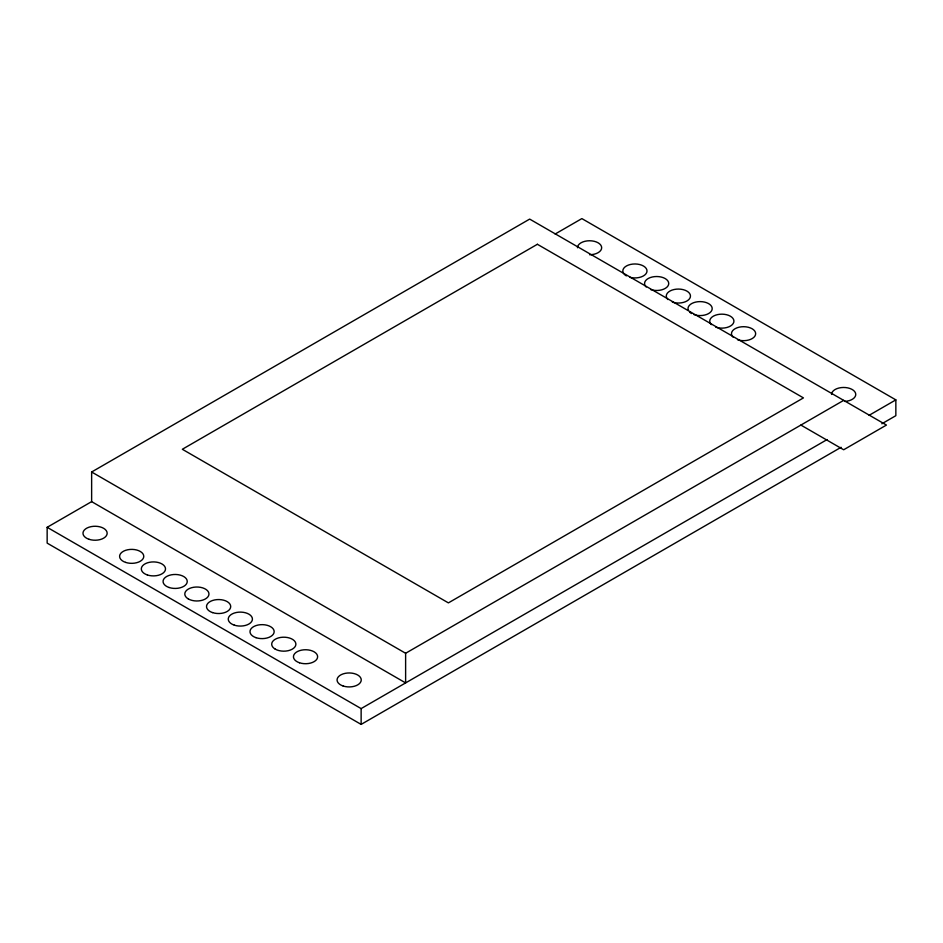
<?xml version="1.0" encoding="UTF-8"?>
<svg xmlns="http://www.w3.org/2000/svg" width="943" height="943" viewBox="0 0 943 943"><rect width="100%" height="100%" fill="white"/><g stroke="black" fill="none" stroke-linecap="round" stroke-linejoin="round"><path stroke-width="1.41" d="M843.667 400.374L405.62 653.275L405.62 682.909L91.636 501.629L91.636 471.995L529.671 219.094L886.444 425.069L843.667 449.764L800.89 425.069M841.109 447.288L361.134 724.401L47.15 543.121L47.15 527.314L91.636 501.629M555.132 234.029L581.866 218.599L895.85 399.879L895.85 415.686L881.846 423.772M47.15 527.314L361.134 708.594L827.105 439.568M869.116 415.309L895.85 399.879M91.636 471.995L405.62 653.275M361.134 708.594L361.134 724.401M577.47 247.738A12.094 6.99 0 0 1 589.564 240.76A12.094 6.99 0 0 1 601.669 247.738A12.094 6.99 0 0 1 589.564 254.728M831.561 394.445A12.094 6.99 0 0 1 843.313 387.467A12.094 6.99 0 0 1 855.737 394.044A12.094 6.99 0 0 1 844.716 401.4M733.088 337.181A12.094 6.99 0 0 1 741.457 326.808A12.094 6.99 0 0 1 755.473 334.906A12.094 6.99 0 0 1 737.509 339.739M711.352 324.64A12.094 6.99 0 0 1 719.733 314.267A12.094 6.99 0 0 1 733.748 322.353A12.094 6.99 0 0 1 715.784 327.197M688.414 310.4A12.094 6.99 0 0 1 700.107 301.607A12.094 6.99 0 0 1 711.788 310.4A12.094 6.99 0 0 1 694.048 314.644M691.549 313.536A12.094 6.99 0 0 1 689.628 312.086M667.892 299.544A12.094 6.99 0 0 1 676.272 289.171A12.094 6.99 0 0 1 690.288 297.257A12.094 6.99 0 0 1 672.324 302.102M646.167 287.002A12.094 6.99 0 0 1 654.536 276.629A12.094 6.99 0 0 1 668.552 284.715A12.094 6.99 0 0 1 650.587 289.548M626.352 275.898A12.094 6.99 0 0 1 630.443 264.464A12.094 6.99 0 0 1 647.004 271.16A12.094 6.99 0 0 1 629.794 277.289M537.38 244.284L182.329 449.269L448.396 602.883L803.448 397.899L537.38 244.284M188.317 598.935A12.094 6.99 0 0 0 208.556 595.799A12.094 6.99 0 0 0 193.739 587.253A12.094 6.99 0 0 0 188.317 598.935M212.552 612.596A12.094 6.99 0 0 0 230.705 606.538A12.094 6.99 0 0 0 212.552 600.491A12.094 6.99 0 0 0 212.552 612.596M234.277 625.138A12.094 6.99 0 0 0 252.429 619.091A12.094 6.99 0 0 0 234.277 613.044A12.094 6.99 0 0 0 234.277 625.138M256.013 637.68A12.094 6.99 0 0 0 274.165 631.633A12.094 6.99 0 0 0 256.013 625.586A12.094 6.99 0 0 0 256.013 637.68M89.007 539.29A12.094 6.99 0 0 0 107.16 533.243A12.094 6.99 0 0 0 89.007 527.196A12.094 6.99 0 0 0 89.007 539.29M299.473 662.776A12.094 6.99 0 0 0 317.626 656.729A12.094 6.99 0 0 0 299.473 650.682A12.094 6.99 0 0 0 299.473 662.776M275.238 649.126A12.094 6.99 0 0 0 295.477 645.99A12.094 6.99 0 0 0 280.66 637.433A12.094 6.99 0 0 0 275.238 649.126M343.111 685.997A12.094 6.99 0 0 0 361.252 679.938A12.094 6.99 0 0 0 343.111 673.891A12.094 6.99 0 0 0 343.111 685.997M169.092 587.501A12.094 6.99 0 0 0 187.244 581.454A12.094 6.99 0 0 0 169.092 575.407A12.094 6.99 0 0 0 169.092 587.501M147.356 574.959A12.094 6.99 0 0 0 165.508 568.9A12.094 6.99 0 0 0 147.356 562.853A12.094 6.99 0 0 0 147.356 574.959M125.631 562.405A12.094 6.99 0 0 0 143.772 556.358A12.094 6.99 0 0 0 125.631 550.311A12.094 6.99 0 0 0 125.631 562.405"/></g></svg>
